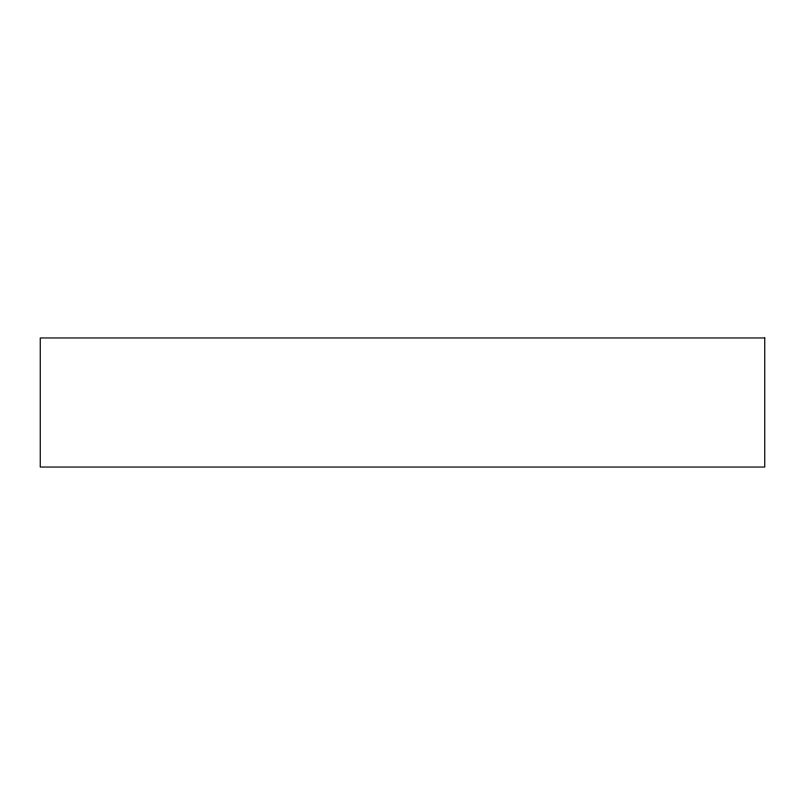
<?xml version="1.0" encoding="UTF-8"?>
<svg xmlns="http://www.w3.org/2000/svg" width="805" height="805" viewBox="0 0 805 805"><rect width="100%" height="100%" fill="white"/><g stroke="black" fill="none" stroke-linecap="round" stroke-linejoin="round"><path stroke-width="1.21" d="M764.75 337.959L40.25 337.959L40.25 467.041L764.75 467.041L764.75 337.959"/></g></svg>
